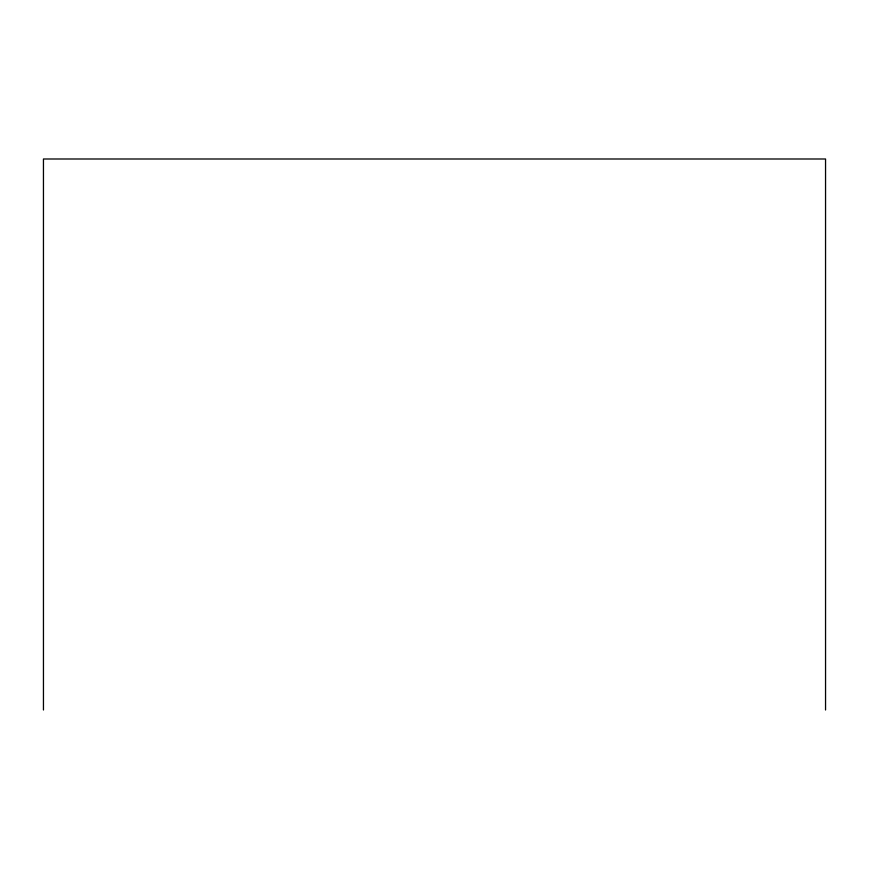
<?xml version="1.0" encoding="UTF-8"?>
<svg xmlns="http://www.w3.org/2000/svg" width="869" height="869" viewBox="0 0 869 869"><rect width="100%" height="100%" fill="white"/><g stroke="black" fill="none" stroke-linecap="round" stroke-linejoin="round"><path stroke-width="1.3" d="M825.55 710.006L825.55 158.994L43.45 158.994L43.45 710.006"/></g></svg>
